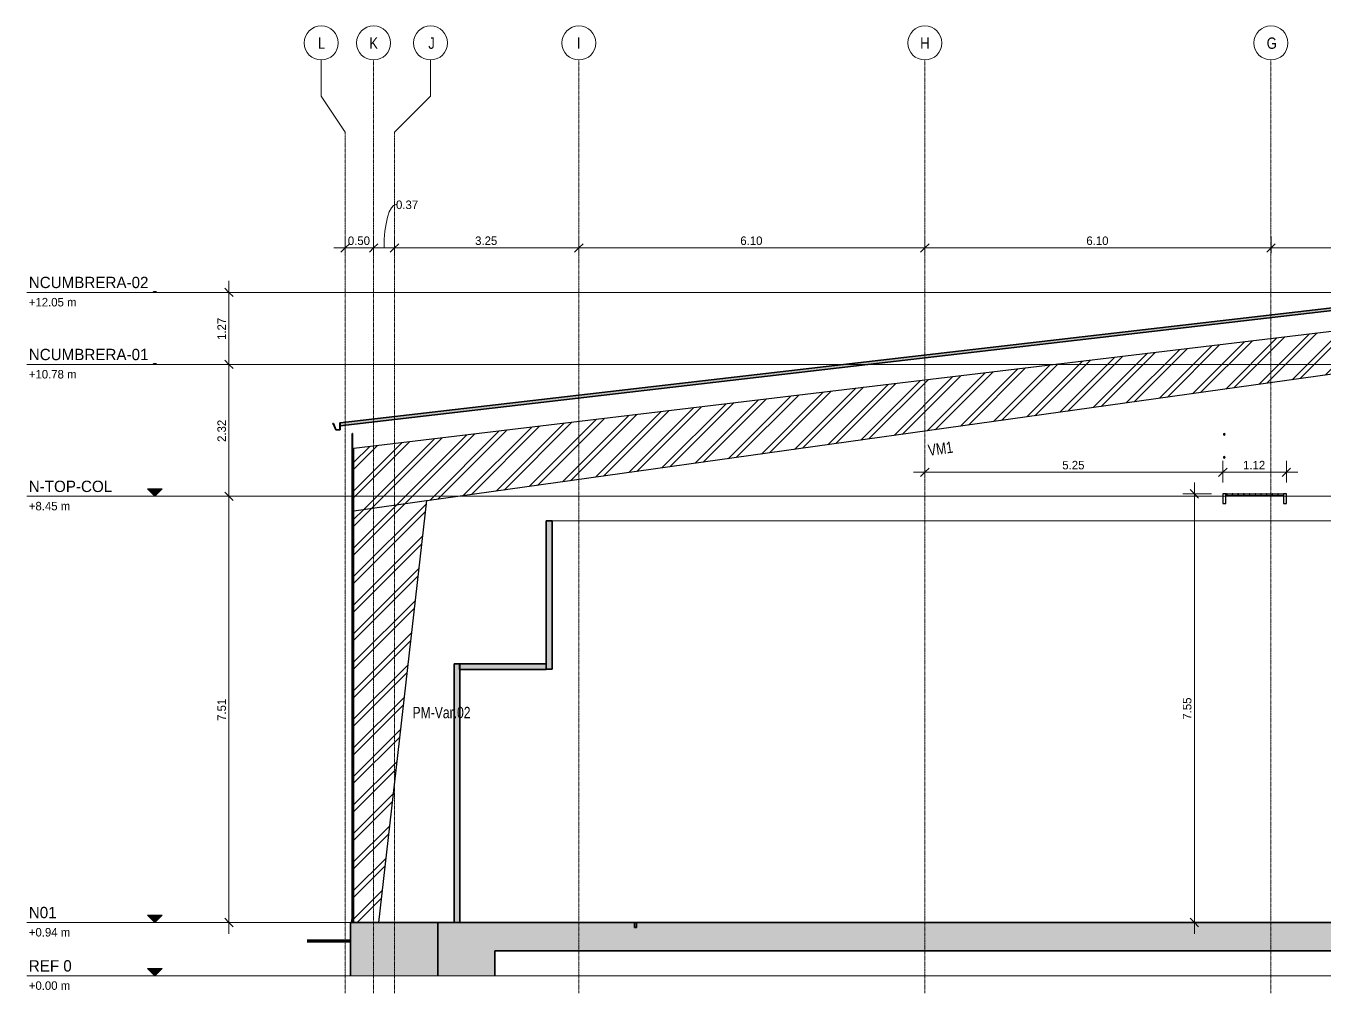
# Model space of a CAD drawing. Header units: centimetres. Extents: x -6751 to 18508, y -134 to 1674.
# Drawn here: x 8944 to 11231, y -30 to 1674 of the extents above; entities that cross this region are included whole.
import ezdxf

# ---------------------------------------------------------------- set-up
doc = ezdxf.new("R2010")
doc.units = ezdxf.units.CM
doc.linetypes.add('Centre', pattern=[3.175, 0.635, -0.475, 1.59, -0.475])
doc.linetypes.add('Grid Line', pattern=[2.2225, 1.27, -0.3175, 0.3175, -0.3175])
for name, color, linetype, lineweight in [('A-ANNO-DIMS', 7, 'Continuous', 9), ('A-ANNO-DIMS-100', 7, 'Continuous', 9), ('A-CLNG', 7, 'Continuous', 9), ('A-FLOR', 7, 'Continuous', 9), ('A-FLOR-HRAL', 7, 'Continuous', 9), ('A-FLOR-LEVL', 7, 'Continuous', 9), ('A-FLOR-PATT', 7, 'Continuous', 35), ('A-GENM', 7, 'Continuous', 9), ('A-ROOF', 7, 'Continuous', 9), ('A-ROOF-MCUT', 7, 'Continuous', 35), ('A-ROOF-PATT', 7, 'Continuous', 35), ('A-WALL', 7, 'Continuous', 9), ('A-WALL-PATT', 7, 'Continuous', 35), ('C-BLDG-PADS', 7, 'Continuous', 9), ('C-TOPO', 7, 'Continuous', 9), ('I-WALL', 7, 'Continuous', 9), ('S-BEAM', 7, 'Continuous', 9), ('S-BEAM-IDEN', 7, 'Continuous', 18), ('S-COLS', 7, 'Continuous', 9), ('S-COLS-IDEN', 7, 'Continuous', 9), ('S-GRID', 7, 'Continuous', 9), ('S-GRID-IDEN', 7, 'Continuous', 9)]:
    doc.layers.add(name, color=color, linetype=linetype, lineweight=lineweight)
doc.styles.add('Century Gothic', font='GOTHIC.TTF', dxfattribs={"height": 20})
doc.styles.add('Century Gothic_1', font='GOTHIC.TTF', dxfattribs={"height": 15})
doc.styles.add('Century Gothic_2', font='GOTHIC.TTF', dxfattribs={"width": 0.8, "height": 20})
doc.styles.add('Saira Condensed', font='SairaCondensed-Regular.ttf', dxfattribs={"height": 20})
doc.dimstyles.new('FCA_N_Cotas_E100', dxfattribs={"dimscale": 30.48, "dimtxt": 15.662524, "dimasz": 0.492126, "dimexe": 0.656168, "dimexo": 0.656168, "dimgap": 0.032808, "dimtad": 1, "dimlfac": 0.01, "dimrnd": 0.01, "dimzin": 0, "dimdsep": 46, "dimtxsty": 'Century Gothic_1', "dimblk1": 'OBLIQUE', "dimblk2": 'OBLIQUE', "dimsah": 1, "dimcen": 0.09, "dimdle": 0.656168, "dimadec": 3, "dimazin": 2, "dimtfac": 1, "dimtdec": 4, "dimtix": 1, "dimtmove": 0, "dimatfit": 3, "dimfxl": 1, "dimtvp": 1, "dimtolj": 1, "dimtzin": 0, "dimarcsym": 2})
doc.dimstyles.new('FCA_N_Cotas_E100_1', dxfattribs={"dimscale": 30.48, "dimtxt": 15.662524, "dimasz": 0.492126, "dimexe": 0.656168, "dimexo": 0.656168, "dimgap": 0.032808, "dimtad": 1, "dimlfac": 0.01, "dimrnd": 0.01, "dimzin": 0, "dimdsep": 46, "dimtxsty": 'Century Gothic_1', "dimblk1": 'OBLIQUE', "dimblk2": 'OBLIQUE', "dimsah": 1, "dimcen": 0.09, "dimdle": 0.656168, "dimadec": 3, "dimazin": 2, "dimtfac": 1, "dimtdec": 4, "dimtix": 1, "dimtmove": 1, "dimatfit": 3, "dimfxl": 1, "dimtvp": 1, "dimtolj": 1, "dimtzin": 0, "dimarcsym": 2})
pattern_1 = [(45, (15607.318, 0), (-25.14472, 25.14472), []), (45, (15607.318, 38.1), (-25.14472, 25.14472), [])]

# ---------------------------------------------------------------- blocks, each defined once
blk = doc.blocks.new('PQ_RVR_ARQ-01_ZZ_ZZ_MO_T_A_rvt-3-Elevación Eje 19')
at = {"layer": 'A-FLOR-PATT', "lineweight": 9, "true_color": 0xeaeaea}
blk.add_hatch(color=254, dxfattribs=at).paths.add_polyline_path([(-5899.1, 540), (-5745.9, 540), (-5745.9, 550), (-5899.1, 550)])
at = {"layer": 'A-ROOF-PATT', "lineweight": 9, "true_color": 0xeaeaea}
blk.add_hatch(color=254, dxfattribs=at).paths.add_polyline_path([(-2152.9, 966.1), (-2152.9, 971.2), (-4147.4, 1201.9), (-6109.6, 974.5), (-6109.6, 969.5), (-4147.4, 1196.9), (-2201.9, 971.8)])
at = {"layer": 'A-WALL-PATT', "lineweight": 9, "true_color": 0xeaeaea}
for points in [[(-6088.2, 99), (-6087.7, 99), (-6087.7, 955.5), (-6088.2, 955.5), (-6088.2, 678.9)], [(-5745.9, 540.1), (-5735.9, 540.1), (-5735.9, 801.5), (-5745.9, 801.5), (-5745.9, 678.9)], [(-5908.4, 94), (-5898.4, 94), (-5898.4, 549.9), (-5908.4, 549.9)], [(-6089.5, 94), (-6087, 94), (-6087, 99), (-6089.5, 99)]]:
    blk.add_hatch(color=254, dxfattribs=at).paths.add_polyline_path(points)
at = {"layer": 'A-WALL-PATT', "lineweight": 9, "true_color": 0xe5e5e5}
h = blk.add_hatch(dxfattribs=at)
h.set_pattern_fill('FP_12', color=254, style=0, pattern_type=2)
h.set_pattern_definition([(90, (-5745.698, 0), (-0.15954, 1e-17), [])])
h.paths.add_polyline_path([(-5746, 550), (-5745.9, 550), (-5745.9, 801.5), (-5746, 801.5), (-5746, 550)])
at = {"layer": 'A-CLNG', "color": 254, "lineweight": 18, "true_color": 0xe5e5e5}
blk.add_line((-3926.9, 801.5), (-5735.9, 801.5), dxfattribs=at)
at = {"layer": 'A-FLOR', "color": 254, "lineweight": 35, "true_color": 0xcccccc}
for p, q in [((-5745.9, 550), (-5899.1, 550)), ((-5899.1, 550), (-5899.1, 540)), ((-5745.9, 540), (-5745.9, 550)), ((-5899.1, 540), (-5745.9, 540)), ((-5590.7, 94), (-5936.9, 94)), ((-5936.9, 94), (-5936.9, 44)), ((-5590.7, 85.1), (-5590.7, 94)), ((-270.8, 94), (-5586.7, 94)), ((-5586.7, 94), (-5586.7, 85.1)), ((-5586.7, 85.1), (-5590.7, 85.1)), ((-5836.9, 44), (-270.8, 44))]:
    blk.add_line(p, q, dxfattribs=at)
at = {"layer": 'A-FLOR', "color": 254, "true_color": 0xe5e5e5}
blk.add_line((-5899.1, 550), (-5899.1, 550), dxfattribs=at)
at = {"layer": 'A-ROOF', "color": 254, "lineweight": 35, "true_color": 0xcccccc}
for p, q in [((-4147.4, 1201.9), (-6109.6, 974.5)), ((-6109.6, 969.5), (-4147.4, 1196.9)), ((-6109.6, 974.5), (-6109.6, 969.5))]:
    blk.add_line(p, q, dxfattribs=at)
at = {"layer": 'A-ROOF-MCUT', "color": 254, "true_color": 0xcccccc}
for p, q in [((-6120.9, 973.3), (-6122.1, 973.3)), ((-6122.1, 973.3), (-6122.1, 972)), ((-6122.1, 972), (-6120.9, 972)), ((-6121.8, 972.3), (-6121.8, 972.9)), ((-6121.8, 972.9), (-6120.9, 972.9)), ((-6120.6, 972.3), (-6121.8, 972.3)), ((-6120.9, 972.9), (-6120.9, 973.3)), ((-6120.9, 972), (-6117, 962)), ((-6116.8, 962.4), (-6120.6, 972.3)), ((-6117, 962), (-6109.6, 962)), ((-6109.9, 962.4), (-6116.8, 962.4)), ((-6109.6, 974.5), (-6109.9, 974.5)), ((-6109.9, 974.5), (-6109.9, 962.4)), ((-6109.6, 962), (-6109.6, 974.5))]:
    blk.add_line(p, q, dxfattribs=at)
at = {"layer": 'A-WALL', "color": 254, "lineweight": 35, "true_color": 0xcccccc}
for p, q in [((-6087.7, 955.5), (-6088.2, 955.5)), ((-6088.2, 955.5), (-6088.2, 99)), ((-6087.7, 99), (-6087.7, 955.5)), ((-5936.9, 94), (-6091.2, 94)), ((-6091.2, 94), (-6091.2, -0.2)), ((-6088.2, 99), (-6087.7, 99)), ((-5936.9, -0.2), (-5936.9, 94)), ((-5936.9, 44), (-5936.9, -0.2)), ((-5836.9, -0.2), (-5836.9, 44))]:
    blk.add_line(p, q, dxfattribs=at)
at = {"layer": 'A-WALL', "color": 254, "true_color": 0xcccccc}
for p, q in [((-6087, 99), (-6089.5, 99)), ((-6089.5, 99), (-6089.5, 94)), ((-6089.5, 94), (-6087, 94)), ((-6087, 94), (-6087, 99))]:
    blk.add_line(p, q, dxfattribs=at)
at = {"layer": 'C-BLDG-PADS', "color": 254, "lineweight": 18, "true_color": 0xdadada}
for p, q in [((-270.8, 0), (-5936.9, 0)), ((-5936.9, 0), (-5936.9, -0.2))]:
    blk.add_line(p, q, dxfattribs=at)
at = {"layer": 'C-TOPO', "color": 254, "lineweight": 70, "true_color": 0xdadada}
blk.add_line((-6091.2, 60.7), (-6167.3, 61.2), dxfattribs=at)
at = {"layer": 'C-TOPO', "color": 254, "true_color": 0xdadada}
blk.add_line((-6167.3, 61.2), (-6091.2, 60.7), dxfattribs=at)
at = {"layer": 'I-WALL', "color": 254, "lineweight": 35, "true_color": 0xcccccc}
for p, q in [((-5735.9, 801.5), (-5745.9, 801.5)), ((-5745.9, 801.5), (-5745.9, 540.1)), ((-5735.9, 540.1), (-5735.9, 801.5)), ((-5898.4, 549.9), (-5908.4, 549.9)), ((-5908.4, 549.9), (-5908.4, 94)), ((-5898.4, 94), (-5898.4, 549.9)), ((-5745.9, 540.1), (-5735.9, 540.1)), ((-5908.4, 94), (-5898.4, 94))]:
    blk.add_line(p, q, dxfattribs=at)
blk = doc.blocks.new('M_RVR_Grating - 1_12 x 1_00-1792500-Elevación Eje 19')
at = {"layer": 'A-GENM', "lineweight": 25}
for p, q in [((-4548.1, 849.4), (-4553.1, 849.4)), ((-4553.1, 849.4), (-4553.1, 832.4)), ((-4548.1, 832.4), (-4548.1, 849.4)), ((-4441.1, 849.4), (-4446.1, 849.4)), ((-4446.1, 849.4), (-4446.1, 832.4)), ((-4441.1, 832.4), (-4441.1, 849.4)), ((-4553.1, 832.4), (-4548.1, 832.4)), ((-4446.1, 832.4), (-4441.1, 832.4))]:
    blk.add_line(p, q, dxfattribs=at)
at = {"layer": 'A-GENM', "color": 8, "true_color": 0x808080}
for p, q in [((-4548.1, 849.4), (-4446.1, 849.4)), ((-4446.1, 847.3), (-4548.1, 847.3))]:
    blk.add_line(p, q, dxfattribs=at)
at = {"layer": 'A-GENM', "lineweight": 25}
for centre, start, end in [((-4546.1, 848.9), 0, 180), ((-4546.1, 848.9), 180, 0), ((-4536.1, 848.9), 0, 180), ((-4536.1, 848.9), 180, 0), ((-4526.1, 848.9), 0, 180), ((-4526.1, 848.9), 180, 0), ((-4516.1, 848.9), 0, 180), ((-4516.1, 848.9), 180, 0), ((-4506.1, 848.9), 0, 180), ((-4506.1, 848.9), 180, 0), ((-4496.1, 848.9), 0, 180), ((-4496.1, 848.9), 180, 0), ((-4486.1, 848.9), 0, 180), ((-4486.1, 848.9), 180, 0), ((-4476.1, 848.9), 0, 180), ((-4476.1, 848.9), 180, 0), ((-4466.1, 848.9), 0, 180), ((-4466.1, 848.9), 180, 0), ((-4456.1, 848.9), 0, 180), ((-4456.1, 848.9), 180, 0), ((-4446.1, 848.9), 0, 180), ((-4446.1, 848.9), 180, 0)]:
    blk.add_arc(centre, 0.5, start, end, dxfattribs=at)
blk = doc.blocks.new('M_RVR_Grating - 1_12 x 1_00-1794256-Elevación Eje 19')
at = {"layer": 'A-GENM', "lineweight": 25}
for p, q in [((-4548.1, 849.4), (-4553.1, 849.4)), ((-4553.1, 849.4), (-4553.1, 832.4)), ((-4548.1, 832.4), (-4548.1, 849.4)), ((-4441.1, 849.4), (-4446.1, 849.4)), ((-4446.1, 849.4), (-4446.1, 832.4)), ((-4441.1, 832.4), (-4441.1, 849.4)), ((-4553.1, 832.4), (-4548.1, 832.4)), ((-4446.1, 832.4), (-4441.1, 832.4))]:
    blk.add_line(p, q, dxfattribs=at)
for centre, start, end in [((-4546.1, 848.9), 0, 180), ((-4546.1, 848.9), 180, 0), ((-4536.1, 848.9), 0, 180), ((-4536.1, 848.9), 180, 0), ((-4526.1, 848.9), 0, 180), ((-4526.1, 848.9), 180, 0), ((-4516.1, 848.9), 0, 180), ((-4516.1, 848.9), 180, 0), ((-4506.1, 848.9), 0, 180), ((-4506.1, 848.9), 180, 0), ((-4496.1, 848.9), 0, 180), ((-4496.1, 848.9), 180, 0), ((-4486.1, 848.9), 0, 180), ((-4486.1, 848.9), 180, 0), ((-4476.1, 848.9), 0, 180), ((-4476.1, 848.9), 180, 0), ((-4466.1, 848.9), 0, 180), ((-4466.1, 848.9), 180, 0), ((-4456.1, 848.9), 0, 180), ((-4456.1, 848.9), 180, 0), ((-4446.1, 848.9), 0, 180), ((-4446.1, 848.9), 180, 0)]:
    blk.add_arc(centre, 0.5, start, end, dxfattribs=at)
blk = doc.blocks.new('Railings 62 - Railings 41-1815357-Elevación Eje 19')
at = {"layer": 'A-FLOR-HRAL', "lineweight": 25}
for centre, start, end in [((-4550.7, 954.3), 90, 270), ((-4550.7, 954.3), 270, 90), ((-4550.7, 913.6), 90, 270), ((-4550.7, 913.6), 270, 90)]:
    blk.add_arc(centre, 1.5, start, end, dxfattribs=at)
blk = doc.blocks.new('Level - Con_Triangulo-1145637-Elevación Eje 19')
at = {"layer": 'A-FLOR-LEVL', "true_color": 0xe2e2e2}
blk.add_hatch(color=254, dxfattribs=at).paths.add_polyline_path([(-6448.9, 12.9), (-6436, 0), (-6423.1, 12.9)])
at = {"layer": 'A-FLOR-LEVL', "color": 253, "true_color": 0xaaaaaa}
for p, q in [((-6423.1, 0), (-6661.6, 0)), ((-6448.9, 12.9), (-6423.1, 12.9)), ((-6436, 0), (-6448.9, 12.9)), ((-6423.1, 12.9), (-6436, 0))]:
    blk.add_line(p, q, dxfattribs=at)
blk = doc.blocks.new('Grid - 3mm-1819951-Elevación Eje 19')
at = {"layer": 'S-GRID-IDEN', "color": 253, "true_color": 0xaaaaaa}
blk.add_circle((-1330.8, 1644), 30, dxfattribs=at)
blk = doc.blocks.new('DIMBLOCK37-Elevación Eje 19')
at = {"layer": 'A-ANNO-DIMS-100'}
for p, q in [((9486.9, 1282.7), (9556.9, 1282.7)), ((9506.9, 1282.7), (9506.9, 1302.7)), ((9506.9, 1282.7), (9506.9, 1273.3)), ((9556.9, 1282.7), (9556.9, 1302.7)), ((9556.9, 1282.7), (9556.9, 1273.3))]:
    blk.add_line(p, q, dxfattribs=at)
at = {"layer": 'A-ANNO-DIMS-100', "lineweight": 35}
for p, q in [((9506.9, 1282.7), (9499.4, 1275.2)), ((9506.9, 1282.7), (9514.4, 1290.2)), ((9556.9, 1282.7), (9549.4, 1275.2)), ((9556.9, 1282.7), (9564.4, 1290.2))]:
    blk.add_line(p, q, dxfattribs=at)
at = {"layer": 'A-ANNO-DIMS-100', "color": 0, "insert": (9511.5, 1303), "char_height": 15, "width": 48.927, "attachment_point": 1, "line_spacing_factor": 0.984502, "style": 'Century Gothic_1'}
blk.add_mtext('0.50', dxfattribs=at)
blk = doc.blocks.new('_Oblique')
at = {"color": 0, "linetype": 'ByBlock', "lineweight": -2}
blk.add_line((-0.5, -0.5), (0.5, 0.5), dxfattribs=at)
blk = doc.blocks.new('DIMBLOCK38-Elevación Eje 19')
at = {"layer": 'A-ANNO-DIMS-100', "lineweight": 35}
for p, q in [((9556.9, 1282.7), (9549.4, 1275.2)), ((9556.9, 1282.7), (9564.4, 1290.2)), ((9593.8, 1282.7), (9586.3, 1275.2)), ((9593.8, 1282.7), (9601.3, 1290.2))]:
    blk.add_line(p, q, dxfattribs=at)
at = {"layer": 'A-ANNO-DIMS-100'}
for p, q in [((9556.9, 1282.7), (9556.9, 1302.7)), ((9556.9, 1282.7), (9593.8, 1282.7)), ((9556.9, 1282.7), (9556.9, 1273.3)), ((9593.8, 1282.7), (9593.8, 1302.7)), ((9593.8, 1282.7), (9593.8, 1273.3))]:
    blk.add_line(p, q, dxfattribs=at)
blk.add_ellipse((9596.4, 1282.7), major_axis=(0, 76.6), ratio=0.27518, start_param=0, end_param=1.570796, dxfattribs=at)
at = {"layer": 'A-ANNO-DIMS-100', "color": 0, "insert": (9596.4, 1366.3), "char_height": 15, "width": 48.927, "attachment_point": 1, "line_spacing_factor": 0.984502, "style": 'Century Gothic_1'}
blk.add_mtext('0.37', dxfattribs=at)
blk = doc.blocks.new('DIMBLOCK39-Elevación Eje 19')
at = {"layer": 'A-ANNO-DIMS-100', "lineweight": 35}
for p, q in [((9593.8, 1282.7), (9586.3, 1275.2)), ((9593.8, 1282.7), (9601.3, 1290.2)), ((9918.8, 1282.7), (9911.3, 1275.2)), ((9918.8, 1282.7), (9926.3, 1290.2))]:
    blk.add_line(p, q, dxfattribs=at)
at = {"layer": 'A-ANNO-DIMS-100'}
for p, q in [((9593.8, 1282.7), (9593.8, 1302.7)), ((9593.8, 1282.7), (9918.8, 1282.7)), ((9593.8, 1282.7), (9593.8, 1273.3)), ((9918.8, 1282.7), (9918.8, 1302.7)), ((9918.8, 1282.7), (9918.8, 1273.3))]:
    blk.add_line(p, q, dxfattribs=at)
at = {"layer": 'A-ANNO-DIMS-100', "color": 0, "insert": (9735.9, 1303), "char_height": 15, "width": 48.927, "attachment_point": 1, "line_spacing_factor": 0.984502, "style": 'Century Gothic_1'}
blk.add_mtext('3.25', dxfattribs=at)
blk = doc.blocks.new('DIMBLOCK40-Elevación Eje 19')
at = {"layer": 'A-ANNO-DIMS-100', "lineweight": 35}
for p, q in [((9918.8, 1282.7), (9911.3, 1275.2)), ((9918.8, 1282.7), (9926.3, 1290.2)), ((10528.8, 1282.7), (10521.3, 1275.2)), ((10528.8, 1282.7), (10536.3, 1290.2))]:
    blk.add_line(p, q, dxfattribs=at)
at = {"layer": 'A-ANNO-DIMS-100'}
for p, q in [((9918.8, 1282.7), (9918.8, 1302.7)), ((9918.8, 1282.7), (10528.8, 1282.7)), ((9918.8, 1282.7), (9918.8, 1273.3)), ((10528.8, 1282.7), (10528.8, 1302.7)), ((10528.8, 1282.7), (10528.8, 1273.3))]:
    blk.add_line(p, q, dxfattribs=at)
at = {"layer": 'A-ANNO-DIMS-100', "color": 0, "insert": (10203.4, 1303), "char_height": 15, "width": 48.927, "attachment_point": 1, "line_spacing_factor": 0.984502, "style": 'Century Gothic_1'}
blk.add_mtext('6.10', dxfattribs=at)
blk = doc.blocks.new('DIMBLOCK41-Elevación Eje 19')
at = {"layer": 'A-ANNO-DIMS-100', "lineweight": 35}
for p, q in [((10528.8, 1282.7), (10521.3, 1275.2)), ((10528.8, 1282.7), (10536.3, 1290.2)), ((11139.1, 1282.7), (11131.6, 1275.2)), ((11139.1, 1282.7), (11146.6, 1290.2))]:
    blk.add_line(p, q, dxfattribs=at)
at = {"layer": 'A-ANNO-DIMS-100'}
for p, q in [((10528.8, 1282.7), (10528.8, 1302.7)), ((10528.8, 1282.7), (11139.1, 1282.7)), ((10528.8, 1282.7), (10528.8, 1273.3)), ((11139.1, 1282.7), (11139.1, 1302.7)), ((11139.1, 1282.7), (11139.1, 1273.3))]:
    blk.add_line(p, q, dxfattribs=at)
at = {"layer": 'A-ANNO-DIMS-100', "color": 0, "insert": (10813.5, 1303), "char_height": 15, "width": 48.927, "attachment_point": 1, "line_spacing_factor": 0.984502, "style": 'Century Gothic_1'}
blk.add_mtext('6.10', dxfattribs=at)
blk = doc.blocks.new('DIMBLOCK42-Elevación Eje 19')
at = {"layer": 'A-ANNO-DIMS-100', "lineweight": 35}
for p, q in [((11139.1, 1282.7), (11131.6, 1275.2)), ((11139.1, 1282.7), (11146.6, 1290.2)), ((11839.1, 1282.7), (11831.6, 1275.2)), ((11839.1, 1282.7), (11846.6, 1290.2))]:
    blk.add_line(p, q, dxfattribs=at)
at = {"layer": 'A-ANNO-DIMS-100'}
for p, q in [((11139.1, 1282.7), (11139.1, 1302.7)), ((11139.1, 1282.7), (11839.1, 1282.7)), ((11139.1, 1282.7), (11139.1, 1273.3)), ((11839.1, 1282.7), (11839.1, 1302.7)), ((11839.1, 1282.7), (11839.1, 1273.3))]:
    blk.add_line(p, q, dxfattribs=at)
at = {"layer": 'A-ANNO-DIMS-100', "color": 0, "insert": (11468.7, 1303), "char_height": 15, "width": 48.927, "attachment_point": 1, "line_spacing_factor": 0.984502, "style": 'Century Gothic_1'}
blk.add_mtext('7.00', dxfattribs=at)
blk = doc.blocks.new('DIMBLOCK50-Elevación Eje 19')
at = {"layer": 'A-ANNO-DIMS-100'}
for p, q in [((9301.8, 1224.5), (9301.8, 1077.5)), ((9301.8, 1204.5), (9292.4, 1204.5)), ((9301.8, 1204.5), (9321.8, 1204.5)), ((9301.8, 1077.5), (9292.4, 1077.5)), ((9301.8, 1077.5), (9321.8, 1077.5))]:
    blk.add_line(p, q, dxfattribs=at)
at = {"layer": 'A-ANNO-DIMS-100', "lineweight": 35}
for p, q in [((9301.8, 1204.5), (9294.3, 1212)), ((9301.8, 1204.5), (9309.3, 1197)), ((9301.8, 1077.5), (9294.3, 1085)), ((9301.8, 1077.5), (9309.3, 1070))]:
    blk.add_line(p, q, dxfattribs=at)
at = {"layer": 'A-ANNO-DIMS-100', "color": 0, "insert": (9281.5, 1120.6), "char_height": 15, "width": 48.927, "attachment_point": 1, "rotation": 90, "line_spacing_factor": 0.984502, "style": 'Century Gothic_1'}
blk.add_mtext('1.27', dxfattribs=at)
blk = doc.blocks.new('DIMBLOCK51-Elevación Eje 19')
at = {"layer": 'A-ANNO-DIMS-100'}
for p, q in [((9301.8, 1077.5), (9292.4, 1077.5)), ((9301.8, 1077.5), (9301.8, 845.1)), ((9301.8, 1077.5), (9321.8, 1077.5)), ((9301.8, 845.1), (9292.4, 845.1)), ((9301.8, 845.1), (9321.8, 845.1))]:
    blk.add_line(p, q, dxfattribs=at)
at = {"layer": 'A-ANNO-DIMS-100', "lineweight": 35}
for p, q in [((9301.8, 1077.5), (9294.3, 1085)), ((9301.8, 1077.5), (9309.3, 1070)), ((9301.8, 845.1), (9294.3, 852.6)), ((9301.8, 845.1), (9309.3, 837.6))]:
    blk.add_line(p, q, dxfattribs=at)
at = {"layer": 'A-ANNO-DIMS-100', "color": 0, "insert": (9281.5, 940.9), "char_height": 15, "width": 48.927, "attachment_point": 1, "rotation": 90, "line_spacing_factor": 0.984502, "style": 'Century Gothic_1'}
blk.add_mtext('2.32', dxfattribs=at)
blk = doc.blocks.new('DIMBLOCK52-Elevación Eje 19')
at = {"layer": 'A-ANNO-DIMS-100', "lineweight": 35}
for p, q in [((9301.8, 845.1), (9294.3, 852.6)), ((9301.8, 845.1), (9309.3, 837.6)), ((9301.8, 94), (9294.3, 101.5)), ((9301.8, 94), (9309.3, 86.5))]:
    blk.add_line(p, q, dxfattribs=at)
at = {"layer": 'A-ANNO-DIMS-100'}
for p, q in [((9301.8, 845.1), (9292.4, 845.1)), ((9301.8, 845.1), (9301.8, 74)), ((9301.8, 845.1), (9321.8, 845.1)), ((9301.8, 94), (9292.4, 94)), ((9301.8, 94), (9321.8, 94))]:
    blk.add_line(p, q, dxfattribs=at)
at = {"layer": 'A-ANNO-DIMS-100', "color": 0, "insert": (9281.5, 449.2), "char_height": 15, "width": 48.927, "attachment_point": 1, "rotation": 90, "line_spacing_factor": 0.984502, "style": 'Century Gothic_1'}
blk.add_mtext('7.51', dxfattribs=at)
blk = doc.blocks.new('DIMBLOCK53-Elevación Eje 19')
at = {"layer": 'A-ANNO-DIMS-100'}
for p, q in [((11003.9, 869.4), (11003.9, 74)), ((11003.9, 849.4), (10983.9, 849.4)), ((11003.9, 849.4), (11034.2, 849.4)), ((11003.9, 94), (10994.5, 94)), ((11003.9, 94), (11023.9, 94))]:
    blk.add_line(p, q, dxfattribs=at)
at = {"layer": 'A-ANNO-DIMS-100', "lineweight": 35}
for p, q in [((11003.9, 849.4), (10996.4, 856.9)), ((11003.9, 849.4), (11011.4, 841.9)), ((11003.9, 94), (10996.4, 101.5)), ((11003.9, 94), (11011.4, 86.5))]:
    blk.add_line(p, q, dxfattribs=at)
at = {"layer": 'A-ANNO-DIMS-100', "color": 0, "insert": (10983.7, 451.3), "char_height": 15, "width": 48.927, "attachment_point": 1, "rotation": 90, "line_spacing_factor": 0.984502, "style": 'Century Gothic_1'}
blk.add_mtext('7.55', dxfattribs=at)
blk = doc.blocks.new('DIMBLOCK54-Elevación Eje 19')
at = {"layer": 'A-ANNO-DIMS-100'}
for p, q in [((10528.8, 887.3), (10528.8, 907.3)), ((11054.2, 887.3), (11054.2, 907.3)), ((10508.8, 887.3), (11054.2, 887.3)), ((10528.8, 887.3), (10528.8, 877.9)), ((11054.2, 887.3), (11054.2, 869.4))]:
    blk.add_line(p, q, dxfattribs=at)
at = {"layer": 'A-ANNO-DIMS-100', "lineweight": 35}
for p, q in [((10528.8, 887.3), (10536.3, 894.8)), ((11054.2, 887.3), (11061.7, 894.8)), ((10528.8, 887.3), (10521.3, 879.8)), ((11054.2, 887.3), (11046.7, 879.8))]:
    blk.add_line(p, q, dxfattribs=at)
at = {"layer": 'A-ANNO-DIMS-100', "color": 0, "insert": (10771.1, 907.5), "char_height": 15, "width": 48.927, "attachment_point": 1, "line_spacing_factor": 0.984502, "style": 'Century Gothic_1'}
blk.add_mtext('5.25', dxfattribs=at)
blk = doc.blocks.new('DIMBLOCK55-Elevación Eje 19')
at = {"layer": 'A-ANNO-DIMS-100'}
for p, q in [((11054.2, 887.3), (11054.2, 907.3)), ((11166.2, 887.3), (11166.2, 907.3)), ((11054.2, 887.3), (11186.2, 887.3)), ((11054.2, 887.3), (11054.2, 869.4)), ((11166.2, 887.3), (11166.2, 869.4))]:
    blk.add_line(p, q, dxfattribs=at)
at = {"layer": 'A-ANNO-DIMS-100', "lineweight": 35}
for p, q in [((11054.2, 887.3), (11061.7, 894.8)), ((11166.2, 887.3), (11173.7, 894.8)), ((11054.2, 887.3), (11046.7, 879.8)), ((11166.2, 887.3), (11158.7, 879.8))]:
    blk.add_line(p, q, dxfattribs=at)
at = {"layer": 'A-ANNO-DIMS-100', "color": 0, "insert": (11089.8, 907.5), "char_height": 15, "width": 48.927, "attachment_point": 1, "line_spacing_factor": 0.984502, "style": 'Century Gothic_1'}
blk.add_mtext('1.12', dxfattribs=at)

msp = doc.modelspace()

# ---------------------------------------------------------------- hatches: boundary and pattern name
at = {"layer": 'A-FLOR-PATT', "lineweight": 9, "true_color": 0x9a9a9a}
msp.add_hatch(color=253, dxfattribs=at).paths.add_polyline_path([(15325.5, 44), (15354.351, 44), (15354.351, 94), (9723.586, 94), (9723.586, 44), (15284.06, 44)])
at = {"layer": 'A-WALL-PATT', "lineweight": 9, "true_color": 0x9a9a9a}
for points in [[(9650.817, -0.22), (9670.399, -0.22), (9670.399, 94), (9516.099, 94), (9516.099, -0.22), (9650.226, -0.22)], [(9698.565, -0.22), (9770.399, -0.22), (9770.399, 44), (9723.586, 44), (9723.586, 94), (9670.399, 94), (9670.399, -0.22)]]:
    msp.add_hatch(color=253, dxfattribs=at).paths.add_polyline_path(points)
at = {"layer": 'S-BEAM', "true_color": 0xc0c0c0}
h = msp.add_hatch(dxfattribs=at)
h.set_pattern_fill('FP_6', color=9, style=0, pattern_type=2)
h.set_pattern_definition(pattern_1)
h.paths.add_polyline_path([(9522.265, 929.037), (11488.645, 1164.439), (11488.645, 1165.025), (9522.265, 929.623)])
h = msp.add_hatch(dxfattribs=at)
h.set_pattern_fill('FP_3', color=9, style=0, pattern_type=2)
h.set_pattern_definition(pattern_1)
h.paths.add_polyline_path([(9522.265, 819.533), (11488.645, 1094.635), (11488.645, 1164.439), (9522.265, 929.037), (9522.265, 837.435)])
h = msp.add_hatch(dxfattribs=at)
h.set_pattern_fill('FP_3', color=9, style=0, pattern_type=2)
h.set_pattern_definition(pattern_1)
h.paths.add_polyline_path([(9522.265, 818.946), (9650.157, 836.838), (9650.226, 837.435), (9522.265, 819.533)])
h.paths.add_polyline_path([(9650.749, 836.921), (11488.645, 1094.047), (11488.645, 1094.635), (9650.817, 837.518)])
at = {"layer": 'S-COLS', "true_color": 0xc0c0c0}
h = msp.add_hatch(dxfattribs=at)
h.set_pattern_fill('FP_3', color=9, style=0, pattern_type=2)
h.set_pattern_definition(pattern_1)
h.paths.add_polyline_path([(9565.361, 94), (9650.157, 836.838), (9522.265, 818.946), (9522.265, 94)])
h = msp.add_hatch(dxfattribs=at)
h.set_pattern_fill('FP_3', color=9, style=0, pattern_type=2)
h.set_pattern_definition(pattern_1)
h.paths.add_polyline_path([(9565.943, 94), (9650.817, 837.518), (9650.226, 837.435), (9565.361, 94)])
h = msp.add_hatch(dxfattribs=at)
h.set_pattern_fill('FP_3', color=9, style=0, pattern_type=2)
h.set_pattern_definition(pattern_1)
h.paths.add_polyline_path([(9522.265, 94), (9522.265, 819.533), (9521.683, 819.452), (9521.683, 94)])

# ---------------------------------------------------------------- linework, layer by layer
at = {"layer": 'A-FLOR', "lineweight": 35}
for p, q in [((13361.122, 94), (9723.586, 94)), ((9770.399, 44), (15354.351, 44))]:
    msp.add_line(p, q, dxfattribs=at)
at = {"layer": 'A-FLOR-LEVL', "color": 253, "linetype": 'Centre', "true_color": 0xaaaaaa}
for p, q in [((16141.591, 845.103), (9184.192, 845.103)), ((9184.192, 94), (16141.591, 94)), ((9184.192, 0), (16141.591, 0))]:
    msp.add_line(p, q, dxfattribs=at)
at = {"layer": 'A-WALL', "lineweight": 35}
for p, q in [((9521.683, 94), (9516.099, 94)), ((9516.099, 94), (9516.099, -0.22)), ((9723.586, 94), (9565.943, 94)), ((9670.399, -0.22), (9670.399, 94)), ((9770.399, -0.22), (9770.399, 44))]:
    msp.add_line(p, q, dxfattribs=at)
at = {"layer": 'S-BEAM'}
for p, q in [((9522.265, 929.623), (11488.645, 1165.025)), ((9522.265, 929.037), (11488.645, 1164.439)), ((9650.749, 836.921), (11488.645, 1094.047)), ((9650.817, 837.518), (11488.645, 1094.635)), ((9522.265, 929.037), (9522.265, 929.623)), ((9522.265, 819.533), (9522.265, 929.037)), ((9522.265, 819.533), (9650.226, 837.435)), ((9522.265, 818.946), (9650.157, 836.838))]:
    msp.add_line(p, q, dxfattribs=at)
at = {"layer": 'S-COLS'}
for p, q in [((9650.226, 837.435), (9565.361, 94)), ((9650.817, 837.518), (9565.943, 94)), ((9650.817, 837.518), (9650.226, 837.435)), ((9522.265, 819.533), (9521.683, 819.452)), ((9521.683, 819.452), (9521.683, 94)), ((9522.265, 819.533), (9522.265, 94)), ((9522.265, 94), (9521.683, 94)), ((9565.361, 94), (9522.265, 94)), ((9565.943, 94), (9565.361, 94))]:
    msp.add_line(p, q, dxfattribs=at)
at = {"layer": 'S-GRID', "color": 253, "true_color": 0xaaaaaa}
for p, q in [((9464.646, 1550.509), (9464.646, 1614.009)), ((9657.278, 1550.509), (9657.278, 1614.009)), ((9506.873, 1487.009), (9464.646, 1550.509)), ((9593.778, 1487.009), (9657.278, 1550.509))]:
    msp.add_line(p, q, dxfattribs=at)
at = {"layer": 'S-GRID', "color": 253, "linetype": 'Grid Line', "true_color": 0xaaaaaa}
for p, q in [((9556.873, -30.48), (9556.873, 1614.009)), ((9918.778, -30.48), (9918.778, 1614.009)), ((10528.778, -30.48), (10528.778, 1614.009)), ((11139.059, -30.48), (11139.059, 1614.009)), ((9506.873, -30.48), (9506.873, 1487.009)), ((9593.778, -30.48), (9593.778, 1487.009))]:
    msp.add_line(p, q, dxfattribs=at)

# ---------------------------------------------------------------- block references
at = {"lineweight": 5}
msp.add_blockref('PQ_RVR_ARQ-01_ZZ_ZZ_MO_T_A_rvt-3-Elevación Eje 19', (15607.318, 0), dxfattribs=at)
at = {"layer": 'A-FLOR-HRAL', "lineweight": 25}
msp.add_blockref('Railings 62 - Railings 41-1815357-Elevación Eje 19', (15607.318, 0), dxfattribs=at)
at = {"layer": 'A-FLOR-LEVL', "color": 253, "true_color": 0xaaaaaa}
for p in [(15607.318, 1204.505), (15607.318, 1077.508), (15607.318, 845.103), (15607.318, 94), (15607.318, 0)]:
    msp.add_blockref('Level - Con_Triangulo-1145637-Elevación Eje 19', p, dxfattribs=at)
at = {"layer": 'A-GENM', "color": 8, "true_color": 0x808080}
for name in ['M_RVR_Grating - 1_12 x 1_00-1792500-Elevación Eje 19', 'M_RVR_Grating - 1_12 x 1_00-1794256-Elevación Eje 19']:
    msp.add_blockref(name, (15607.318, 0), dxfattribs=at)
at = {"layer": 'S-GRID-IDEN', "color": 253, "true_color": 0xaaaaaa}
for p in [(10795.419, 0), (10887.646, 0), (10988.052, 0), (11249.552, 0), (11859.552, 0), (12469.832, 0)]:
    msp.add_blockref('Grid - 3mm-1819951-Elevación Eje 19', p, dxfattribs=at)

# ---------------------------------------------------------------- texts
at = {"layer": 'S-BEAM-IDEN', "lineweight": 9, "insert": (10533.109, 935.855), "char_height": 20, "width": 60.2869, "attachment_point": 1, "rotation": 7.964134, "style": 'Century Gothic_2'}
msp.add_mtext('VM1', dxfattribs=at)
at = {"layer": 'S-COLS-IDEN', "insert": (9625.492, 473.965), "char_height": 20, "width": 134.6835, "attachment_point": 1, "style": 'Century Gothic_2'}
msp.add_mtext('PM-Var.02', dxfattribs=at)
at = {"layer": 'S-GRID-IDEN', "color": 253, "true_color": 0xaaaaaa, "char_height": 20, "attachment_point": 1, "style": 'Saira Condensed'}
for s, insert, width in [('L', (9458.722, 1653.689), 13.62869), ('K', (9549.299, 1653.689), 17.63712), ('J', (9653.305, 1653.689), 8.81856), ('I', (9915.155, 1653.689), 8.01687), ('H', (10520.555, 1653.689), 19.2405), ('G', (11131.485, 1653.689), 17.63712)]:
    msp.add_mtext(s, dxfattribs=dict(at, insert=insert, width=width))

# ---------------------------------------------------------------- dimensions: what is measured, and where the dimension line sits
at = {"layer": 'A-ANNO-DIMS'}
dim = msp.add_linear_dim(base=(9593.778, 1282.733), p1=(9556.873, 1293.34), p2=(9593.778, 1293.34), dimstyle='FCA_N_Cotas_E100_1', override={"dimpost": '<>', "dimfxl": 36.905634}, dxfattribs=at)
dim.commit()
dim.dimension.update_dxf_attribs({"geometry": 'DIMBLOCK38-Elevación Eje 19', "text_midpoint": (9620.881, 1356.303), "dimtype": 160})
for base, p1, p2, override, picture, middle in [((9556.873, 1282.733), (9506.873, 1293.34), (9556.873, 1293.34), {"dimpost": '<>', "dimfxl": 50}, 'DIMBLOCK37-Elevación Eje 19', (9531.873, 1291.611)), ((9918.778, 1282.733), (9593.778, 1293.34), (9918.778, 1293.34), {"dimpost": '<>', "dimfxl": 325}, 'DIMBLOCK39-Elevación Eje 19', (9756.278, 1291.611)), ((10528.778, 1282.733), (9918.778, 1293.34), (10528.778, 1293.34), {"dimpost": '<>', "dimfxl": 610}, 'DIMBLOCK40-Elevación Eje 19', (10223.778, 1291.611)), ((11139.059, 1282.733), (10528.778, 1293.34), (11139.059, 1293.34), {"dimpost": '<>', "dimfxl": 610.280405}, 'DIMBLOCK41-Elevación Eje 19', (10833.919, 1291.611)), ((11839.059, 1282.733), (11139.059, 1293.34), (11839.059, 1293.34), {"dimpost": '<>', "dimfxl": 700}, 'DIMBLOCK42-Elevación Eje 19', (11489.059, 1291.611)), ((11054.228, 887.25), (10528.778, 897.857), (11054.228, 849.4), {"dimpost": '<>', "dimfxl": 527.679437}, 'DIMBLOCK54-Elevación Eje 19', (10791.503, 896.128)), ((11166.228, 887.25), (11054.228, 849.4), (11166.228, 849.4), {"dimpost": '<>', "dimfxl": 112}, 'DIMBLOCK55-Elevación Eje 19', (11110.228, 896.082))]:
    dim = msp.add_linear_dim(base=base, p1=p1, p2=p2, dimstyle='FCA_N_Cotas_E100', override=override, dxfattribs=at)
    dim.commit()
    dim.dimension.update_dxf_attribs({"geometry": picture, "text_midpoint": middle})
for base, p1, p2, override, picture, middle in [((9301.776, 1077.508), (9312.382, 1204.505), (9312.382, 1077.508), {"dimpost": '<>', "dimfxl": 126.997085}, 'DIMBLOCK50-Elevación Eje 19', (9292.898, 1141.007)), ((9301.776, 845.103), (9312.382, 1077.508), (9312.382, 845.103), {"dimpost": '<>', "dimfxl": 232.405176}, 'DIMBLOCK51-Elevación Eje 19', (9292.898, 961.305)), ((11003.926, 94), (11054.228, 849.4), (11014.532, 94), {"dimpost": '<>', "dimfxl": 756.442427}, 'DIMBLOCK53-Elevación Eje 19', (10995.237, 471.7)), ((9301.776, 94), (9312.382, 845.103), (9312.382, 94), {"dimpost": '<>', "dimfxl": 751.102783}, 'DIMBLOCK52-Elevación Eje 19', (9293.087, 469.551))]:
    dim = msp.add_linear_dim(base=base, p1=p1, p2=p2, angle=90, dimstyle='FCA_N_Cotas_E100', override=override, dxfattribs=at)
    dim.commit()
    dim.dimension.update_dxf_attribs({"geometry": picture, "text_midpoint": middle})

# ---------------------------------------------------------------- next in the draw order: texts
at = {"layer": 'A-FLOR-LEVL', "color": 9, "true_color": 0xb7b7b7, "char_height": 20, "attachment_point": 1, "style": 'Century Gothic', "bg_fill": 3, "box_fill_scale": 1.25, "bg_fill_color": 256, "bg_fill_true_color": 13158600, "bg_fill_transparency": 0}
for s, insert, width in [('NCUMBRERA-02', (8948.934, 1231.973), 262.15181), ('NCUMBRERA-01', (8948.934, 1104.976), 262.15181), ('N-TOP-COL', (8948.934, 872.571), 185.9915), ('N01', (8948.934, 121.468), 64.135), ('REF 0', (8948.934, 27.468), 84.97887)]:
    msp.add_mtext(s, dxfattribs=dict(at, insert=insert, width=width))

# ---------------------------------------------------------------- next in the draw order: linework, layer by layer
at = {"layer": 'A-FLOR-LEVL', "color": 253, "linetype": 'Centre', "true_color": 0xaaaaaa}
for p, q in [((9184.192, 1204.505), (16141.591, 1204.505)), ((9184.192, 1077.508), (16141.591, 1077.508))]:
    msp.add_line(p, q, dxfattribs=at)

# ---------------------------------------------------------------- next in the draw order: texts
at = {"layer": 'A-FLOR-LEVL', "color": 9, "true_color": 0xb7b7b7, "char_height": 15, "attachment_point": 1, "style": 'Century Gothic_1', "bg_fill": 3, "box_fill_scale": 1.25, "bg_fill_color": 256, "bg_fill_true_color": 13158600, "bg_fill_transparency": 0}
for s, insert, width in [('+12.05 m', (8948.934, 1194.661), 112.23625), ('+10.78 m', (8948.934, 1067.664), 112.23625), ('+8.45 m', (8948.934, 835.259), 97.80587), ('+0.94 m', (8948.934, 84.156), 97.80587), ('+0.00 m', (8948.934, -9.844), 97.80587)]:
    msp.add_mtext(s, dxfattribs=dict(at, insert=insert, width=width))

doc.saveas('drawing.dxf')
